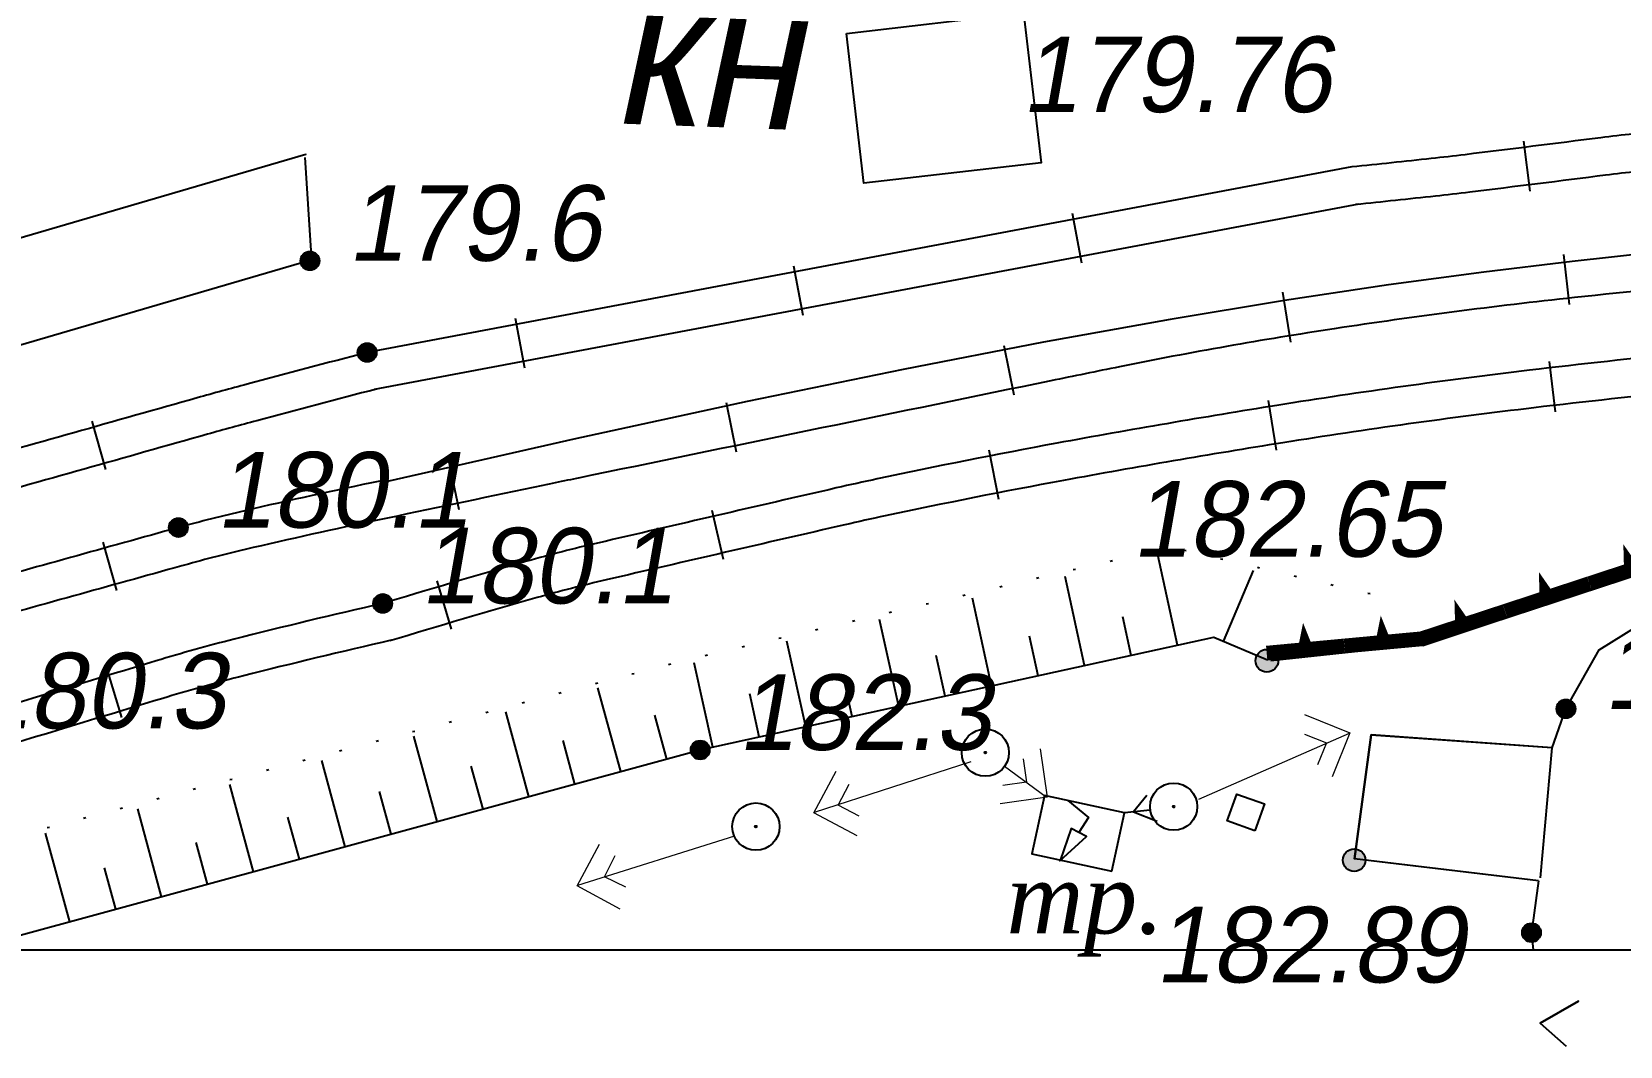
# Model space of a CAD drawing. Header units: millimetres. Extents: x 0 to 6474735, y 0 to 11273163.
# Drawn here: x 3233637.8 to 3233705.1, y 5634879.6 to 5634922.6 of the extents above; entities that cross this region are included whole.
import ezdxf
from ezdxf.enums import TextEntityAlignment as Align

# ---------------------------------------------------------------- set-up
doc = ezdxf.new("R2010")
doc.units = ezdxf.units.MM
doc.linetypes.add('ADOT1', pattern=[1.6, 0.1, -1.5])
for name, color, linetype in [('BL', 7, 'Continuous'), ('LINE_OBJ', 7, 'Continuous'), ('NB', 7, 'Continuous'), ('ВЫСОТЫ', 7, 'Continuous'), ('ГИДРОГРАФИЯ', 7, 'Continuous'), ('ЖЕЛЕЗНЫЕ_ДОРОГИ', 7, 'Continuous'), ('К_РЕЛЬЕФ', 7, 'Continuous'), ('КОНТУРА_УЧАСТКОВ', 7, 'Continuous'), ('НАДЗЕМКА', 7, 'Continuous'), ('ОГРАЖДЕНИЯ', 7, 'Continuous'), ('ПИКЕТЫ', 7, 'Continuous'), ('ПРОМЫШЛ', 7, 'Continuous'), ('РЕЛЬЕФ', 7, 'Continuous'), ('ТОКА_СТ', 1, 'Continuous')]:
    doc.layers.add(name, color=color, linetype=linetype)
doc.styles.add('universw', font='universw.shx', dxfattribs={"oblique": 10})

# ---------------------------------------------------------------- blocks, each defined once
blk = doc.blocks.new('piket')
at = {"layer": 'ПИКЕТЫ', "linetype": 'Continuous'}
h = blk.add_hatch(color=7, dxfattribs=at)
edge = h.paths.add_edge_path()
edge.add_arc((0, 0), 0.3, 0, 360)
at = {"layer": 'ПИКЕТЫ', "color": 7, "linetype": 'Continuous'}
blk.add_circle((0, 0), 0.3, dxfattribs=at)
at = {"layer": 'ВЫСОТЫ', "style": 'universw', "oblique": 6}
blk.add_attdef('H', (1.879, -0.227), '', height=2, dxfattribs=at)
at = {"layer": 'ТОКА_СТ', "style": 'universw', "oblique": 6, "flags": 1}
blk.add_attdef('POINT', text='', height=2, dxfattribs=at).set_placement((0, -2.787), align=Align.CENTER)
blk = doc.blocks.new('280_1')
at = {"color": 0, "linetype": 'Continuous', "const_width": 0.6}
blk.add_lwpolyline([(-1.994, -0.299), (2.002, -0.299)], dxfattribs=at)
at = {"color": 0, "linetype": 'Continuous'}
blk.add_lwpolyline([(0.004, -0.584, 0.5, 0, 0), (0.004, -1.423, 0, 0, 0)], format="xyseb", dxfattribs=at)
blk = doc.blocks.new('108_1')
at = {"linetype": 'Continuous'}
h = blk.add_hatch(color=7, dxfattribs=at)
edge = h.paths.add_edge_path()
edge.add_arc((0, 0), 0.0196, 0, 360)
at = {"color": 7, "linetype": 'Continuous'}
for radius in [0.5, 0.0196]:
    blk.add_circle((0, 0), radius, dxfattribs=at)

msp = doc.modelspace()

# ---------------------------------------------------------------- hatches: boundary and pattern name
at = {"layer": 'ПИКЕТЫ', "linetype": 'Continuous'}
h = msp.add_hatch(color=7, dxfattribs=at)
edge = h.paths.add_edge_path()
edge.add_arc((3233690.121, 5634895.947), 0.48, 0, 360)
h = msp.add_hatch(color=7, dxfattribs=at)
edge = h.paths.add_edge_path()
edge.add_arc((3233690.121, 5634895.947), 0.48, 0, 360)
h = msp.add_hatch(color=7, dxfattribs=at)
edge = h.paths.add_edge_path()
edge.add_arc((3233690.121, 5634895.947), 0.48, 0, 360)
h = msp.add_hatch(color=7, dxfattribs=at)
edge = h.paths.add_edge_path()
edge.add_arc((3233690.121, 5634895.947), 0.48, 0, 360)
h = msp.add_hatch(color=7, dxfattribs=at)
edge = h.paths.add_edge_path()
edge.add_arc((3233690.121, 5634895.947), 0.48, 0, 360)
h = msp.add_hatch(color=7, dxfattribs=at)
edge = h.paths.add_edge_path()
edge.add_arc((3233690.121, 5634895.947), 0.48, 0, 360)
h = msp.add_hatch(color=7, dxfattribs=at)
edge = h.paths.add_edge_path()
edge.add_arc((3233693.814, 5634887.506), 0.48, 0, 360)
h = msp.add_hatch(color=7, dxfattribs=at)
edge = h.paths.add_edge_path()
edge.add_arc((3233693.814, 5634887.506), 0.48, 0, 360)
h = msp.add_hatch(color=7, dxfattribs=at)
edge = h.paths.add_edge_path()
edge.add_arc((3233693.814, 5634887.506), 0.48, 0, 360)
h = msp.add_hatch(color=7, dxfattribs=at)
edge = h.paths.add_edge_path()
edge.add_arc((3233693.814, 5634887.506), 0.48, 0, 360)
h = msp.add_hatch(color=7, dxfattribs=at)
edge = h.paths.add_edge_path()
edge.add_arc((3233693.814, 5634887.506), 0.48, 0, 360)
h = msp.add_hatch(color=7, dxfattribs=at)
edge = h.paths.add_edge_path()
edge.add_arc((3233693.814, 5634887.506), 0.48, 0, 360)

# ---------------------------------------------------------------- linework, layer by layer
at = {"color": 7, "lineweight": 18}
msp.add_lwpolyline([(3233108.398, 5636373.935), (3234264.428, 5636373.965), (3234264.435, 5634883.717), (3233108.432, 5634883.638)], close=True, dxfattribs=at)
at = {"color": 7, "linetype": 'Continuous'}
msp.add_lwpolyline([(3233108.398, 5636373.935), (3234264.428, 5636373.965), (3234264.428, 5634993.959), (3233893.929, 5634993.934), (3233893.929, 5634883.692), (3233108.432, 5634883.692)], close=True, dxfattribs=at)
at = {"layer": 'BL', "color": 7}
for points in [[(3233649.396, 5634917.234), (3233649.66, 5634913.073)], [(3233681.699, 5634890.034), (3233682.565, 5634889.313), (3233682.158, 5634888.682)], [(3233681.363, 5634887.494), (3233681.357, 5634887.485), (3233682.485, 5634888.51), (3233681.835, 5634888.852), (3233681.363, 5634887.494)]]:
    msp.add_lwpolyline(points, dxfattribs=at)
at = {"layer": 'LINE_OBJ', "color": 7, "linetype": 'Continuous'}
for points in [[(3233757.167, 5634916.601, 0.002014), (3233749.89, 5634917.51, 0.00414), (3233742.917, 5634918.294, 0.00515), (3233737.3, 5634918.82, 0.006178), (3233734.19, 5634919.04, 0.004352), (3233729.77, 5634919.26, 0.008042), (3233724.128, 5634919.4, 0.013124), (3233720.67, 5634919.34, 0.00423), (3233717.854, 5634919.193, 0.003153), (3233714.08, 5634918.94, 0.002354), (3233707.894, 5634918.457, 0.006421), (3233705.63, 5634918.24, 0.004536), (3233704.253, 5634918.078, -0.001087), (3233698.51, 5634917.36, -0.003499), (3233697.08, 5634917.195, -0.00149), (3233693.72, 5634916.84)], [(3233757.167, 5634916.601, 0.002014), (3233749.89, 5634917.51, 0.00414), (3233742.917, 5634918.294, 0.00515), (3233737.3, 5634918.82, 0.006178), (3233734.19, 5634919.04, 0.004352), (3233729.77, 5634919.26, 0.008042), (3233724.128, 5634919.4, 0.013124), (3233720.67, 5634919.34, 0.00423), (3233717.854, 5634919.193, 0.003153), (3233714.08, 5634918.94, 0.002354), (3233707.894, 5634918.457, 0.006421), (3233705.63, 5634918.24, 0.004536), (3233704.253, 5634918.078, -0.001087), (3233698.51, 5634917.36, -0.003499), (3233697.08, 5634917.195, -0.00149), (3233693.72, 5634916.84)], [(3233652.03, 5634908.99, 0.00145), (3233646.947, 5634907.648, 0.003489), (3233644.84, 5634907.07, 0.000229), (3233634.397, 5634904.119, 0.003157), (3233633.64, 5634903.9, 0.007344), (3233629.394, 5634902.572, 0.006264), (3233624.46, 5634900.88, 0.004155), (3233619.221, 5634898.96, 0.004105), (3233613.95, 5634896.93, 0.00189), (3233610.707, 5634895.636, 0.001954), (3233607.58, 5634894.36, 0.005886), (3233602.332, 5634892.122, 0.008004), (3233598.52, 5634890.37, 0.004528), (3233595.685, 5634888.98, 0.002046), (3233589.45, 5634885.82, 0.002282), (3233588.27, 5634885.209, 0.000058), (3233585.372, 5634883.692, 0.009615)], [(3233652.03, 5634908.99, 0.00145), (3233646.947, 5634907.648, 0.003489), (3233644.84, 5634907.07, 0.000229), (3233634.397, 5634904.119, 0.003157), (3233633.64, 5634903.9, 0.007344), (3233629.394, 5634902.572, 0.006264), (3233624.46, 5634900.88, 0.004155), (3233619.221, 5634898.96, 0.004105), (3233613.95, 5634896.93, 0.00189), (3233610.707, 5634895.636, 0.001954), (3233607.58, 5634894.36, 0.005886), (3233602.332, 5634892.122, 0.008004), (3233598.52, 5634890.37, 0.004528), (3233595.685, 5634888.98, 0.002046), (3233589.45, 5634885.82, 0.002282), (3233588.27, 5634885.209, 0.000058), (3233585.372, 5634883.692, 0.009615)], [(3233652.57, 5634903.55, 0.005313), (3233646.847, 5634902.292, 0.010753), (3233644.04, 5634901.58, 0.000813), (3233634.896, 5634899.034, 0.009517), (3233634.12, 5634898.8, 0.006558), (3233629.464, 5634897.234, 0.005272), (3233623.72, 5634895.15, 0.002176), (3233617.519, 5634892.795, 0.005145), (3233614.91, 5634891.76, 0.002599), (3233612.346, 5634890.697, 0.001899), (3233608.85, 5634889.21, 0.003504), (3233604.734, 5634887.407, 0.003075), (3233600.07, 5634885.29, 0.006696), (3233597.521, 5634884.072, 0.000352), (3233596.752, 5634883.692, 0.008983)], [(3233652.57, 5634903.55, 0.005313), (3233646.847, 5634902.292, 0.010753), (3233644.04, 5634901.58, 0.000813), (3233634.896, 5634899.034, 0.009517), (3233634.12, 5634898.8, 0.006558), (3233629.464, 5634897.234, 0.005272), (3233623.72, 5634895.15, 0.002176), (3233617.519, 5634892.795, 0.005145), (3233614.91, 5634891.76, 0.002599), (3233612.346, 5634890.697, 0.001899), (3233608.85, 5634889.21, 0.003504), (3233604.734, 5634887.407, 0.003075), (3233600.07, 5634885.29, 0.006696), (3233597.521, 5634884.072, 0.000352), (3233596.752, 5634883.692, 0.008983)], [(3233652.69, 5634898.37, 0.00604), (3233646.399, 5634896.857, 0.011413), (3233643.1, 5634895.94, 0.000608), (3233634.336, 5634893.277, 0.008741), (3233633.73, 5634893.08, 0.004719), (3233629.044, 5634891.419, 0.004339), (3233623.98, 5634889.52, 0.001786), (3233620.196, 5634888.048, 0.00287), (3233617.85, 5634887.11, 0.005858), (3233613.164, 5634885.141, 0.007418), (3233609.956, 5634883.692, 0.001394)], [(3233652.69, 5634898.37, 0.00604), (3233646.399, 5634896.857, 0.011413), (3233643.1, 5634895.94, 0.000608), (3233634.336, 5634893.277, 0.008741), (3233633.73, 5634893.08, 0.004719), (3233629.044, 5634891.419, 0.004339), (3233623.98, 5634889.52, 0.001786), (3233620.196, 5634888.048, 0.00287), (3233617.85, 5634887.11, 0.005858), (3233613.164, 5634885.141, 0.007418), (3233609.956, 5634883.692, 0.001394)]]:
    msp.add_lwpolyline(points, format="xyb", dxfattribs=at)
at = {"layer": 'LINE_OBJ', "color": 7, "linetype": 'Continuous', "flags": 128}
for points in [[(3233693.72, 5634916.84), (3233652.03, 5634908.99)], [(3233693.72, 5634916.84), (3233652.03, 5634908.99)], [(3233785.21, 5634887.39), (3233779.179, 5634888.49), (3233776.27, 5634894.81), (3233776.39, 5634899.73), (3233750.758, 5634903.978), (3233729.093, 5634905.195), (3233714.595, 5634902.461), (3233696.72, 5634896.59), (3233690.14, 5634895.98)], [(3233701.62, 5634886.63), (3233693.83, 5634887.57), (3233694.54, 5634892.81), (3233702.189, 5634892.268)]]:
    msp.add_lwpolyline(points, dxfattribs=at)
msp.add_lwpolyline([(3233785.04, 5634900.3, 0.002786), (3233779.156, 5634901.489, 0.006051), (3233776.437, 5634901.988, 0.00003), (3233766.942, 5634903.613, 0.000397), (3233766.218, 5634903.736, 0.00066), (3233757.631, 5634905.179, 0.00108), (3233752.378, 5634906.043, 0.006396), (3233749.042, 5634906.541, 0.00313), (3233742.207, 5634907.427, 0.00543), (3233738.752, 5634907.816, 0.003814), (3233733.824, 5634908.277, 0.011996), (3233729.184, 5634908.564, 0.012619), (3233724.765, 5634908.62, 0.012432), (3233721.626, 5634908.502, 0.005528), (3233714.58, 5634907.984, 0.008305), (3233701.425, 5634906.649, 0.010237), (3233690.799, 5634905.171, 0.005782), (3233681.515, 5634903.575, 0.00707), (3233673.957, 5634902.075, 0.003857), (3233672.25, 5634901.697, 0.000651), (3233662.149, 5634899.366, 0.011699), (3233659.227, 5634898.615, 0.005432), (3233652.992, 5634896.783)], format="xyb", dxfattribs=at)
msp.add_lwpolyline([(3233785.04, 5634900.3, 0.002786), (3233779.156, 5634901.489, 0.006051), (3233776.437, 5634901.988, 0.00003), (3233766.942, 5634903.613, 0.000397), (3233766.218, 5634903.736, 0.00066), (3233757.631, 5634905.179, 0.00108), (3233752.378, 5634906.043, 0.006396), (3233749.042, 5634906.541, 0.00313), (3233742.207, 5634907.427, 0.00543), (3233738.752, 5634907.816, 0.003814), (3233733.824, 5634908.277, 0.011996), (3233729.184, 5634908.564, 0.012619), (3233724.765, 5634908.62, 0.012432), (3233721.626, 5634908.502, 0.005528), (3233714.58, 5634907.984, 0.008305), (3233701.425, 5634906.649, 0.010237), (3233690.799, 5634905.171, 0.005782), (3233681.515, 5634903.575, 0.00707), (3233673.957, 5634902.075, 0.003857), (3233672.25, 5634901.697, 0.000651), (3233662.149, 5634899.366, 0.011699), (3233659.227, 5634898.615, 0.005432), (3233652.992, 5634896.783)], format="xyb", dxfattribs=at)
at = {"layer": 'NB', "color": 7, "linetype": 'Continuous'}
for p, q in [((3233690.289, 5634895.962, 182.06), (3233696.575, 5634896.628, 182.06)), ((3233694.54, 5634892.81, 182.74), (3233693.83, 5634887.57, 182.74)), ((3233702.198, 5634892.261, 182.74), (3233694.54, 5634892.81, 182.74)), ((3233701.701, 5634886.756, 182.74), (3233702.198, 5634892.261, 182.74))]:
    msp.add_line(p, q, dxfattribs=at)
at = {"layer": 'NB', "color": 7, "linetype": 'Continuous', "lineweight": 20}
for p, q in [((3233693.608, 5634892.867), (3233687.22, 5634890.078)), ((3233670.971, 5634889.531), (3233677.604, 5634891.675)), ((3233678.232, 5634892.033), (3233678.168, 5634892.079)), ((3233680.774, 5634890.175), (3233679.007, 5634891.466)), ((3233660.945, 5634886.446), (3233667.597, 5634888.53))]:
    msp.add_line(p, q, dxfattribs=at)
at = {"layer": 'NB', "color": 7, "linetype": 'Continuous'}
for points, elevation in [([(3233696.72, 5634896.59), (3233709.409, 5634900.819), (3233714.673, 5634902.488)], 182.57), ([(3233702.198, 5634892.261), (3233702.78, 5634893.91), (3233704.19, 5634896.41), (3233707.73, 5634898.61), (3233714.675, 5634902.489)], 182.74), ([(3233680.71, 5634890.25), (3233680.17, 5634887.78), (3233683.56, 5634887.04)], 183.22), ([(3233683.56, 5634887.04), (3233684.099, 5634889.51), (3233680.71, 5634890.25)], 183.37), ([(3233689.61, 5634888.75), (3233688.445, 5634889.165), (3233688.85, 5634890.304), (3233690.016, 5634889.889), (3233689.61, 5634888.75)], 183.23), ([(3233685.184, 5634889.629), (3233684.099, 5634889.51)], 183.17), ([(3233686.19, 5634889.74), (3233686.157, 5634889.736)], 183.17), ([(3233701.62, 5634886.63), (3233701.32, 5634884.44)], 183.04), ([(3233701.32, 5634884.44), (3233701.399, 5634883.692)], 183.04), ([(3233701.692, 5634880.612), (3233703.309, 5634881.547), (3233701.692, 5634880.612), (3233702.794, 5634879.634)], 183.04)]:
    msp.add_lwpolyline(points, dxfattribs=dict(at, elevation=elevation))
at = {"layer": 'NB', "color": 7, "linetype": 'Continuous', "lineweight": 20}
for points in [[(3233691.719, 5634893.675), (3233693.632, 5634892.897), (3233692.877, 5634891.04)], [(3233691.712, 5634892.844), (3233692.643, 5634892.465), (3233692.264, 5634891.535)], [(3233680.52, 5634892.214), (3233680.812, 5634890.17), (3233678.827, 5634889.886)], [(3233679.798, 5634891.801), (3233679.941, 5634890.806), (3233678.946, 5634890.664)], [(3233672.771, 5634888.54), (3233670.945, 5634889.504), (3233671.88, 5634891.277)], [(3233672.861, 5634889.367), (3233671.972, 5634889.836), (3233672.44, 5634890.725)], [(3233662.736, 5634885.439), (3233660.918, 5634886.418), (3233661.87, 5634888.183)], [(3233662.981, 5634886.358), (3233662.08, 5634886.805), (3233662.526, 5634887.705)]]:
    msp.add_lwpolyline(points, dxfattribs=at)
at = {"layer": 'NB', "color": 7, "linetype": 'Continuous'}
msp.add_lwpolyline([(3233685.039, 5634890.244), (3233684.473, 5634889.551), (3233685.481, 5634889.16)], dxfattribs=at)
at = {"layer": 'NB', "color": 6, "linetype": 'Continuous', "elevation": 183.17}
msp.add_lwpolyline([(3233686.19, 5634889.74), (3233686.204, 5634889.746)], dxfattribs=at)
at = {"layer": 'ЖЕЛЕЗНЫЕ_ДОРОГИ', "color": 7, "linetype": 'Continuous'}
for p, q in [((3233700.986, 5634917.935), (3233701.25, 5634915.818)), ((3233700.986, 5634917.935), (3233701.25, 5634915.818)), ((3233681.878, 5634914.882), (3233682.273, 5634912.785)), ((3233681.878, 5634914.882), (3233682.273, 5634912.785)), ((3233702.682, 5634913.142), (3233702.912, 5634911.021)), ((3233702.682, 5634913.142), (3233702.912, 5634911.021)), ((3233670.085, 5634912.661), (3233670.48, 5634910.565)), ((3233670.085, 5634912.661), (3233670.48, 5634910.565)), ((3233690.776, 5634911.538), (3233691.119, 5634909.432)), ((3233690.776, 5634911.538), (3233691.119, 5634909.432)), ((3233658.292, 5634910.441), (3233658.687, 5634908.344)), ((3233658.292, 5634910.441), (3233658.687, 5634908.344)), ((3233678.979, 5634909.287), (3233679.409, 5634907.197)), ((3233678.979, 5634909.287), (3233679.409, 5634907.197)), ((3233702.073, 5634908.604), (3233702.319, 5634906.485)), ((3233702.073, 5634908.604), (3233702.319, 5634906.485)), ((3233690.175, 5634906.961), (3233690.514, 5634904.855)), ((3233690.175, 5634906.961), (3233690.514, 5634904.855)), ((3233667.225, 5634906.87), (3233667.655, 5634904.78)), ((3233667.225, 5634906.87), (3233667.655, 5634904.78)), ((3233640.381, 5634906.088), (3233640.961, 5634904.035)), ((3233640.381, 5634906.088), (3233640.961, 5634904.035)), ((3233655.474, 5634904.433), (3233655.913, 5634902.345)), ((3233655.474, 5634904.433), (3233655.913, 5634902.345)), ((3233678.35, 5634904.876), (3233678.757, 5634902.782)), ((3233678.35, 5634904.876), (3233678.757, 5634902.782)), ((3233666.617, 5634902.316), (3233667.097, 5634900.238)), ((3233666.617, 5634902.316), (3233667.097, 5634900.238)), ((3233640.842, 5634900.97), (3233641.414, 5634898.915)), ((3233640.842, 5634900.97), (3233641.414, 5634898.915)), ((3233654.981, 5634899.331), (3233655.587, 5634897.285)), ((3233654.981, 5634899.331), (3233655.587, 5634897.285)), ((3233641.008, 5634895.585), (3233641.627, 5634893.543)), ((3233641.008, 5634895.585), (3233641.627, 5634893.543))]:
    msp.add_line(p, q, dxfattribs=at)
for points in [[(3233757.167, 5634916.601, 0.002014), (3233749.89, 5634917.51, 0.00414), (3233742.917, 5634918.294, 0.00515), (3233737.3, 5634918.82, 0.006178), (3233734.19, 5634919.04, 0.004352), (3233729.77, 5634919.26, 0.008042), (3233724.128, 5634919.4, 0.013124), (3233720.67, 5634919.34, 0.00423), (3233717.854, 5634919.193, 0.003153), (3233714.08, 5634918.94, 0.002354), (3233707.894, 5634918.457, 0.006421), (3233705.63, 5634918.24, 0.004536), (3233704.253, 5634918.078, -0.001087), (3233698.51, 5634917.36, -0.003499), (3233697.08, 5634917.195, -0.00149), (3233693.72, 5634916.84)], [(3233757.167, 5634916.601, 0.002014), (3233749.89, 5634917.51, 0.00414), (3233742.917, 5634918.294, 0.00515), (3233737.3, 5634918.82, 0.006178), (3233734.19, 5634919.04, 0.004352), (3233729.77, 5634919.26, 0.008042), (3233724.128, 5634919.4, 0.013124), (3233720.67, 5634919.34, 0.00423), (3233717.854, 5634919.193, 0.003153), (3233714.08, 5634918.94, 0.002354), (3233707.894, 5634918.457, 0.006421), (3233705.63, 5634918.24, 0.004536), (3233704.253, 5634918.078, -0.001087), (3233698.51, 5634917.36, -0.003499), (3233697.08, 5634917.195, -0.00149), (3233693.72, 5634916.84)], [(3233756.962, 5634915.014, 0.002014), (3233749.698, 5634915.922, 0.00414), (3233742.751, 5634916.703, 0.00515), (3233737.167, 5634917.226, 0.006178), (3233734.097, 5634917.443, 0.004352), (3233729.704, 5634917.661, 0.008042), (3233724.114, 5634917.8, 0.013124), (3233720.74, 5634917.742, 0.00423), (3233717.951, 5634917.596, 0.003153), (3233714.197, 5634917.344, 0.002354), (3233708.026, 5634916.862, 0.006421), (3233705.803, 5634916.649, 0.004536), (3233704.455, 5634916.49, -0.001087), (3233698.705, 5634915.772, -0.003499), (3233697.253, 5634915.604, -0.00149), (3233693.883, 5634915.248, -0.00149)], [(3233756.962, 5634915.014, 0.002014), (3233749.698, 5634915.922, 0.00414), (3233742.751, 5634916.703, 0.00515), (3233737.167, 5634917.226, 0.006178), (3233734.097, 5634917.443, 0.004352), (3233729.704, 5634917.661, 0.008042), (3233724.114, 5634917.8, 0.013124), (3233720.74, 5634917.742, 0.00423), (3233717.951, 5634917.596, 0.003153), (3233714.197, 5634917.344, 0.002354), (3233708.026, 5634916.862, 0.006421), (3233705.803, 5634916.649, 0.004536), (3233704.455, 5634916.49, -0.001087), (3233698.705, 5634915.772, -0.003499), (3233697.253, 5634915.604, -0.00149), (3233693.883, 5634915.248, -0.00149)], [(3233652.03, 5634908.99, 0.00145), (3233646.947, 5634907.648, 0.003489), (3233644.84, 5634907.07, 0.000229), (3233634.397, 5634904.119, 0.003157), (3233633.64, 5634903.9, 0.007344), (3233629.394, 5634902.572, 0.006264), (3233624.46, 5634900.88, 0.004155), (3233619.221, 5634898.96, 0.004105), (3233613.95, 5634896.93, 0.00189), (3233610.707, 5634895.636, 0.001954), (3233607.58, 5634894.36, 0.005886), (3233602.332, 5634892.122, 0.008004), (3233598.52, 5634890.37, 0.004528), (3233595.685, 5634888.98, 0.002046), (3233589.45, 5634885.82, 0.002282), (3233588.27, 5634885.209, 0.000058), (3233585.372, 5634883.692, 0.009615)], [(3233652.03, 5634908.99, 0.00145), (3233646.947, 5634907.648, 0.003489), (3233644.84, 5634907.07, 0.000229), (3233634.397, 5634904.119, 0.003157), (3233633.64, 5634903.9, 0.007344), (3233629.394, 5634902.572, 0.006264), (3233624.46, 5634900.88, 0.004155), (3233619.221, 5634898.96, 0.004105), (3233613.95, 5634896.93, 0.00189), (3233610.707, 5634895.636, 0.001954), (3233607.58, 5634894.36, 0.005886), (3233602.332, 5634892.122, 0.008004), (3233598.52, 5634890.37, 0.004528), (3233595.685, 5634888.98, 0.002046), (3233589.45, 5634885.82, 0.002282), (3233588.27, 5634885.209, 0.000058), (3233585.372, 5634883.692, 0.009615)], [(3233652.434, 5634907.442, 0.00145), (3233647.36, 5634906.103, 0.003489), (3233645.274, 5634905.53, 0.000229), (3233634.832, 5634902.58, 0.003157), (3233634.095, 5634902.366, 0.007344), (3233629.894, 5634901.052, 0.006264), (3233624.998, 5634899.373, 0.004155), (3233619.784, 5634897.463, 0.004105), (3233614.537, 5634895.442, 0.00189), (3233611.306, 5634894.152, 0.001954), (3233608.19, 5634892.881, 0.005886), (3233602.977, 5634890.658, 0.008004), (3233599.211, 5634888.927, 0.004528), (3233596.402, 5634887.55, 0.002046), (3233590.179, 5634884.396, 0.002282), (3233589.012, 5634883.792, 0.000004), (3233588.821, 5634883.692, 0.009615)], [(3233652.434, 5634907.442, 0.00145), (3233647.36, 5634906.103, 0.003489), (3233645.274, 5634905.53, 0.000229), (3233634.832, 5634902.58, 0.003157), (3233634.095, 5634902.366, 0.007344), (3233629.894, 5634901.052, 0.006264), (3233624.998, 5634899.373, 0.004155), (3233619.784, 5634897.463, 0.004105), (3233614.537, 5634895.442, 0.00189), (3233611.306, 5634894.152, 0.001954), (3233608.19, 5634892.881, 0.005886), (3233602.977, 5634890.658, 0.008004), (3233599.211, 5634888.927, 0.004528), (3233596.402, 5634887.55, 0.002046), (3233590.179, 5634884.396, 0.002282), (3233589.012, 5634883.792, 0.000004), (3233588.821, 5634883.692, 0.009615)], [(3233652.57, 5634903.55, 0.005313), (3233646.847, 5634902.292, 0.010753), (3233644.04, 5634901.58, 0.000813), (3233634.896, 5634899.034, 0.009517), (3233634.12, 5634898.8, 0.006558), (3233629.464, 5634897.234, 0.005272), (3233623.72, 5634895.15, 0.002176), (3233617.519, 5634892.795, 0.005145), (3233614.91, 5634891.76, 0.002599), (3233612.346, 5634890.697, 0.001899), (3233608.85, 5634889.21, 0.003504), (3233604.734, 5634887.407, 0.003075), (3233600.07, 5634885.29, 0.006696), (3233597.521, 5634884.072, 0.000352), (3233596.752, 5634883.692, 0.008983)], [(3233652.57, 5634903.55, 0.005313), (3233646.847, 5634902.292, 0.010753), (3233644.04, 5634901.58, 0.000813), (3233634.896, 5634899.034, 0.009517), (3233634.12, 5634898.8, 0.006558), (3233629.464, 5634897.234, 0.005272), (3233623.72, 5634895.15, 0.002176), (3233617.519, 5634892.795, 0.005145), (3233614.91, 5634891.76, 0.002599), (3233612.346, 5634890.697, 0.001899), (3233608.85, 5634889.21, 0.003504), (3233604.734, 5634887.407, 0.003075), (3233600.07, 5634885.29, 0.006696), (3233597.521, 5634884.072, 0.000352), (3233596.752, 5634883.692, 0.008983)], [(3233652.897, 5634901.984, 0.005313), (3233647.207, 5634900.733, 0.010753), (3233644.467, 5634900.038, 0.000813), (3233635.328, 5634897.493, 0.009517), (3233634.61, 5634897.277, 0.006558), (3233629.994, 5634895.724, 0.005272), (3233624.282, 5634893.652, 0.002176), (3233618.093, 5634891.301, 0.005145), (3233615.515, 5634890.279, 0.002599), (3233612.967, 5634889.222, 0.001899), (3233609.482, 5634887.74, 0.003504), (3233605.386, 5634885.946, 0.003075), (3233600.74, 5634883.837, 0.000833), (3233600.426, 5634883.692, 0.002786)], [(3233652.897, 5634901.984, 0.005313), (3233647.207, 5634900.733, 0.010753), (3233644.467, 5634900.038, 0.000813), (3233635.328, 5634897.493, 0.009517), (3233634.61, 5634897.277, 0.006558), (3233629.994, 5634895.724, 0.005272), (3233624.282, 5634893.652, 0.002176), (3233618.093, 5634891.301, 0.005145), (3233615.515, 5634890.279, 0.002599), (3233612.967, 5634889.222, 0.001899), (3233609.482, 5634887.74, 0.003504), (3233605.386, 5634885.946, 0.003075), (3233600.74, 5634883.837, 0.000833), (3233600.426, 5634883.692, 0.002786)], [(3233652.69, 5634898.37, 0.00604), (3233646.399, 5634896.857, 0.011413), (3233643.1, 5634895.94, 0.000608), (3233634.336, 5634893.277, 0.008741), (3233633.73, 5634893.08, 0.004719), (3233629.044, 5634891.419, 0.004339), (3233623.98, 5634889.52, 0.001786), (3233620.196, 5634888.048, 0.00287), (3233617.85, 5634887.11, 0.005858), (3233613.164, 5634885.141, 0.007418), (3233609.956, 5634883.692, 0.001394)], [(3233652.69, 5634898.37, 0.00604), (3233646.399, 5634896.857, 0.011413), (3233643.1, 5634895.94, 0.000608), (3233634.336, 5634893.277, 0.008741), (3233633.73, 5634893.08, 0.004719), (3233629.044, 5634891.419, 0.004339), (3233623.98, 5634889.52, 0.001786), (3233620.196, 5634888.048, 0.00287), (3233617.85, 5634887.11, 0.005858), (3233613.164, 5634885.141, 0.007418), (3233609.956, 5634883.692, 0.001394)], [(3233653.045, 5634896.81, 0.00604), (3233646.792, 5634895.306, 0.011413), (3233643.563, 5634894.409, 0.000608), (3233634.803, 5634891.746, 0.008741), (3233634.25, 5634891.567, 0.004719), (3233629.592, 5634889.916, 0.004339), (3233624.555, 5634888.027, 0.001786), (3233620.781, 5634886.559, 0.00287), (3233618.452, 5634885.628, 0.005805), (3233613.843, 5634883.692, 0.00792)], [(3233653.045, 5634896.81, 0.00604), (3233646.792, 5634895.306, 0.011413), (3233643.563, 5634894.409, 0.000608), (3233634.803, 5634891.746, 0.008741), (3233634.25, 5634891.567, 0.004719), (3233629.592, 5634889.916, 0.004339), (3233624.555, 5634888.027, 0.001786), (3233620.781, 5634886.559, 0.00287), (3233618.452, 5634885.628, 0.005805), (3233613.843, 5634883.692, 0.00792)]]:
    msp.add_lwpolyline(points, format="xyb", dxfattribs=at)
at = {"layer": 'ЖЕЛЕЗНЫЕ_ДОРОГИ', "color": 7, "linetype": 'Continuous', "flags": 128}
for points in [[(3233693.72, 5634916.84), (3233652.03, 5634908.99)], [(3233693.72, 5634916.84), (3233652.03, 5634908.99)], [(3233694.016, 5634915.268), (3233652.326, 5634907.418)], [(3233694.016, 5634915.268), (3233652.326, 5634907.418)]]:
    msp.add_lwpolyline(points, dxfattribs=at)
at = {"layer": 'ЖЕЛЕЗНЫЕ_ДОРОГИ', "color": 7, "linetype": 'Continuous'}
msp.add_lwpolyline([(3233706.498, 5634913.216), (3233703.042, 5634912.847), (3233699.307, 5634912.395), (3233695.27, 5634911.849), (3233690.866, 5634911.188), (3233686.022, 5634910.387), (3233680.666, 5634909.423), (3233674.723, 5634908.274), (3233668.121, 5634906.915), (3233660.786, 5634905.323), (3233652.644, 5634903.475)], dxfattribs=at)
msp.add_lwpolyline([(3233706.498, 5634913.216), (3233703.042, 5634912.847), (3233699.307, 5634912.395), (3233695.27, 5634911.849), (3233690.866, 5634911.188), (3233686.022, 5634910.387), (3233680.666, 5634909.423), (3233674.723, 5634908.274), (3233668.121, 5634906.915), (3233660.786, 5634905.323), (3233652.644, 5634903.475)], dxfattribs=at)
at = {"layer": 'ЖЕЛЕЗНЫЕ_ДОРОГИ', "color": 7, "linetype": 'Continuous', "flags": 128}
for points in [[(3233785.71, 5634904.728, -0.001415), (3233781.186, 5634905.605, -0.00312), (3233779.122, 5634906.024, -0.000733), (3233772.529, 5634907.416, 0.002285), (3233770.427, 5634907.853, 0.009007), (3233764.649, 5634908.919, 0.007113), (3233757.265, 5634910.037, 0.00425), (3233750.856, 5634910.858, 0.003195), (3233742.3, 5634911.825, 0.002508), (3233737.353, 5634912.328, 0.004862), (3233734.82, 5634912.547, 0.012982), (3233731.872, 5634912.697, 0.007943), (3233726.965, 5634912.74, 0.006469), (3233723.042, 5634912.662, 0.004221), (3233716.997, 5634912.412, 0.007339), (3233710.221, 5634911.975, 0.007009), (3233703.138, 5634911.314, 0.010971), (3233692.975, 5634909.994, 0.012149), (3233683.876, 5634908.383, 0.00075), (3233680.977, 5634907.791, 0.000112), (3233661.55, 5634903.796, 0.000844), (3233659.472, 5634903.364, 0.000267), (3233652.9, 5634901.984, 0.000267)], [(3233785.71, 5634904.728, -0.001415), (3233781.186, 5634905.605, -0.00312), (3233779.122, 5634906.024, -0.000733), (3233772.529, 5634907.416, 0.002285), (3233770.427, 5634907.853, 0.009007), (3233764.649, 5634908.919, 0.007113), (3233757.265, 5634910.037, 0.00425), (3233750.856, 5634910.858, 0.003195), (3233742.3, 5634911.825, 0.002508), (3233737.353, 5634912.328, 0.004862), (3233734.82, 5634912.547, 0.012982), (3233731.872, 5634912.697, 0.007943), (3233726.965, 5634912.74, 0.006469), (3233723.042, 5634912.662, 0.004221), (3233716.997, 5634912.412, 0.007339), (3233710.221, 5634911.975, 0.007009), (3233703.138, 5634911.314, 0.010971), (3233692.975, 5634909.994, 0.012149), (3233683.876, 5634908.383, 0.00075), (3233680.977, 5634907.791, 0.000112), (3233661.55, 5634903.796, 0.000844), (3233659.472, 5634903.364, 0.000267), (3233652.9, 5634901.984, 0.000267)], [(3233785.366, 5634901.867, 0.002786), (3233779.464, 5634903.059, 0.006051), (3233776.707, 5634903.565, 0.00003), (3233767.211, 5634905.19, 0.000397), (3233766.485, 5634905.313, 0.00066), (3233757.894, 5634906.757, 0.00108), (3233752.634, 5634907.622, 0.006396), (3233749.258, 5634908.126, 0.00313), (3233742.403, 5634909.015, 0.00543), (3233738.914, 5634909.407, 0.003814), (3233733.961, 5634909.871, 0.011996), (3233729.245, 5634910.163, 0.012619), (3233724.745, 5634910.22, 0.012432), (3233721.526, 5634910.099, 0.005528), (3233714.445, 5634909.578, 0.008305), (3233701.237, 5634908.238, 0.010237), (3233690.546, 5634906.751, 0.005782), (3233681.225, 5634905.149, 0.00707), (3233673.624, 5634903.64, 0.003857), (3233671.892, 5634903.256, 0.000651), (3233661.787, 5634900.924, 0.011699), (3233658.792, 5634900.155, 0.005432), (3233652.525, 5634898.314, 0.005432)], [(3233785.366, 5634901.867, 0.002786), (3233779.464, 5634903.059, 0.006051), (3233776.707, 5634903.565, 0.00003), (3233767.211, 5634905.19, 0.000397), (3233766.485, 5634905.313, 0.00066), (3233757.894, 5634906.757, 0.00108), (3233752.634, 5634907.622, 0.006396), (3233749.258, 5634908.126, 0.00313), (3233742.403, 5634909.015, 0.00543), (3233738.914, 5634909.407, 0.003814), (3233733.961, 5634909.871, 0.011996), (3233729.245, 5634910.163, 0.012619), (3233724.745, 5634910.22, 0.012432), (3233721.526, 5634910.099, 0.005528), (3233714.445, 5634909.578, 0.008305), (3233701.237, 5634908.238, 0.010237), (3233690.546, 5634906.751, 0.005782), (3233681.225, 5634905.149, 0.00707), (3233673.624, 5634903.64, 0.003857), (3233671.892, 5634903.256, 0.000651), (3233661.787, 5634900.924, 0.011699), (3233658.792, 5634900.155, 0.005432), (3233652.525, 5634898.314, 0.005432)], [(3233785.04, 5634900.3, 0.002786), (3233779.156, 5634901.489, 0.006051), (3233776.437, 5634901.988, 0.00003), (3233766.942, 5634903.613, 0.000397), (3233766.218, 5634903.736, 0.00066), (3233757.631, 5634905.179, 0.00108), (3233752.378, 5634906.043, 0.006396), (3233749.042, 5634906.541, 0.00313), (3233742.207, 5634907.427, 0.00543), (3233738.752, 5634907.816, 0.003814), (3233733.824, 5634908.277, 0.011996), (3233729.184, 5634908.564, 0.012619), (3233724.765, 5634908.62, 0.012432), (3233721.626, 5634908.502, 0.005528), (3233714.58, 5634907.984, 0.008305), (3233701.425, 5634906.649, 0.010237), (3233690.799, 5634905.171, 0.005782), (3233681.515, 5634903.575, 0.00707), (3233673.957, 5634902.075, 0.003857), (3233672.25, 5634901.697, 0.000651), (3233662.149, 5634899.366, 0.011699), (3233659.227, 5634898.615, 0.005432), (3233652.992, 5634896.783)], [(3233785.04, 5634900.3, 0.002786), (3233779.156, 5634901.489, 0.006051), (3233776.437, 5634901.988, 0.00003), (3233766.942, 5634903.613, 0.000397), (3233766.218, 5634903.736, 0.00066), (3233757.631, 5634905.179, 0.00108), (3233752.378, 5634906.043, 0.006396), (3233749.042, 5634906.541, 0.00313), (3233742.207, 5634907.427, 0.00543), (3233738.752, 5634907.816, 0.003814), (3233733.824, 5634908.277, 0.011996), (3233729.184, 5634908.564, 0.012619), (3233724.765, 5634908.62, 0.012432), (3233721.626, 5634908.502, 0.005528), (3233714.58, 5634907.984, 0.008305), (3233701.425, 5634906.649, 0.010237), (3233690.799, 5634905.171, 0.005782), (3233681.515, 5634903.575, 0.00707), (3233673.957, 5634902.075, 0.003857), (3233672.25, 5634901.697, 0.000651), (3233662.149, 5634899.366, 0.011699), (3233659.227, 5634898.615, 0.005432), (3233652.992, 5634896.783)]]:
    msp.add_lwpolyline(points, format="xyb", dxfattribs=at)
at = {"layer": 'К_РЕЛЬЕФ', "color": 7, "linetype": 'ADOT1', "flags": 128}
msp.add_lwpolyline([(3233620.032, 5634883.692), (3233621.398, 5634884.399), (3233665.353, 5634895.939), (3233686.034, 5634900.759), (3233695.562, 5634898.535)], dxfattribs=at)
at = {"layer": 'К_РЕЛЬЕФ', "color": 7, "linetype": 'Continuous', "flags": 128}
msp.add_lwpolyline([(3233635.007, 5634883.692), (3233666.13, 5634892.17), (3233675.83, 5634894.3), (3233687.874, 5634896.937), (3233690.14, 5634895.98)], dxfattribs=at)
at = {"layer": 'КОНТУРА_УЧАСТКОВ', "color": 7, "linetype": 'Continuous'}
msp.add_lwpolyline([(3233672.32, 5634922.49), (3233679.82, 5634923.36), (3233680.56, 5634917.02), (3233673.06, 5634916.16), (3233672.32, 5634922.49)], dxfattribs=at)
at = {"layer": 'ОГРАЖДЕНИЯ', "color": 7, "linetype": 'Continuous'}
for points in [[(3233694.119, 5634889.704), (3233694.54, 5634892.81)], [(3233694.54, 5634892.81), (3233696.401, 5634892.678)], [(3233696.401, 5634892.678), (3233701.388, 5634892.324)], [(3233701.388, 5634892.324), (3233702.189, 5634892.268)], [(3233693.83, 5634887.57), (3233694.119, 5634889.704)], [(3233696.656, 5634887.229), (3233693.83, 5634887.57)], [(3233701.62, 5634886.63), (3233696.656, 5634887.229)]]:
    msp.add_lwpolyline(points, dxfattribs=at)
at = {"layer": 'ПИКЕТЫ', "color": 7, "linetype": 'Continuous'}
for centre in [(3233690.121, 5634895.947, 179.04), (3233690.121, 5634895.947, 179.04), (3233690.121, 5634895.947, 179.04), (3233690.121, 5634895.947, 179.04), (3233690.121, 5634895.947, 179.04), (3233690.121, 5634895.947, 179.04), (3233693.814, 5634887.506, 179.04), (3233693.814, 5634887.506, 179.04), (3233693.814, 5634887.506, 179.04), (3233693.814, 5634887.506, 179.04), (3233693.814, 5634887.506, 179.04), (3233693.814, 5634887.506, 179.04)]:
    msp.add_circle(centre, 0.48, dxfattribs=at)
at = {"layer": 'РЕЛЬЕФ', "color": 7, "linetype": 'Continuous'}
for p, q in [((3233686.341, 5634896.601), (3233685.504, 5634900.424)), ((3233688.284, 5634896.764), (3233689.551, 5634899.764)), ((3233682.405, 5634895.74), (3233681.579, 5634899.512)), ((3233678.469, 5634894.878), (3233677.654, 5634898.6)), ((3233674.533, 5634894.015), (3233673.727, 5634897.688)), ((3233684.373, 5634896.171), (3233684.017, 5634897.797)), ((3233680.437, 5634895.309), (3233680.07, 5634896.986)), ((3233670.598, 5634893.151), (3233669.802, 5634896.776)), ((3233666.662, 5634892.287), (3233665.877, 5634895.864)), ((3233676.501, 5634894.447), (3233676.123, 5634896.174)), ((3233672.565, 5634893.583), (3233672.175, 5634895.362)), ((3233662.768, 5634891.254), (3233661.801, 5634894.806)), ((3233668.63, 5634892.719), (3233668.228, 5634894.55)), ((3233658.881, 5634890.195), (3233657.904, 5634893.781)), ((3233664.712, 5634891.784), (3233664.206, 5634893.642)), ((3233654.993, 5634889.136), (3233654.007, 5634892.756)), ((3233660.824, 5634890.725), (3233660.323, 5634892.564)), ((3233651.106, 5634888.077), (3233650.11, 5634891.731)), ((3233656.937, 5634889.666), (3233656.441, 5634891.487)), ((3233647.218, 5634887.018), (3233646.213, 5634890.706)), ((3233653.049, 5634888.607), (3233652.558, 5634890.409)), ((3233643.331, 5634885.959), (3233642.317, 5634889.681)), ((3233649.162, 5634887.548), (3233648.676, 5634889.332)), ((3233639.443, 5634884.9), (3233638.42, 5634888.656)), ((3233645.274, 5634886.489), (3233644.793, 5634888.254)), ((3233641.387, 5634885.43), (3233640.911, 5634887.177))]:
    msp.add_line(p, q, dxfattribs=at)
for points in [[(3233595.153, 5634900.61), (3233630.567, 5634911.872), (3233649.434, 5634917.384), (3233649.436, 5634917.391)], [(3233595.222, 5634896.092), (3233630.636, 5634907.354), (3233649.503, 5634912.866)]]:
    msp.add_lwpolyline(points, dxfattribs=at)

# ---------------------------------------------------------------- block references
at = {"layer": 'ГИДРОГРАФИЯ', "color": 7, "linetype": 'Continuous'}
for p, xscale, zscale, rotation in [((3233705.657, 5634899.525), 0.9407082136536259, 0.9407082136536259, 198.182799990913), ((3233702.082, 5634898.351), 0.9407082136536259, 0.9407082136536259, 198.182799990913), ((3233698.507, 5634897.177), 0.9407082136536259, 0.9407082136536259, 198.182799990913), ((3233695.075, 5634896.438), 0.8260268231092286, 0.8260268231092286, 185.2964999687445), ((3233691.785, 5634896.133), 0.8260268231092286, 0.8260268231092286, 185.2964999687445)]:
    msp.add_blockref('280_1', p, dxfattribs=dict(at, xscale=xscale, zscale=zscale, rotation=rotation))
at = {"layer": 'НАДЗЕМКА', "color": 7, "xscale": 2, "yscale": 2, "zscale": 2}
for p in [(3233678.201, 5634892.057, 186.42), (3233686.174, 5634889.772, 186.42), (3233668.489, 5634888.926, 186.42)]:
    msp.add_blockref('108_1', p, dxfattribs=at)
at = {"layer": 'ПИКЕТЫ', "color": 4}
ref = msp.add_blockref('piket', (3233649.61, 5634912.87, 179.62), dxfattribs=dict(at, xscale=1.333333333333333, yscale=1.333333333333333, zscale=1.333333333333333))
ref.add_attrib('H', '179.6', (3233651.21, 5634912.87, 179.62), dxfattribs={"layer": 'ВЫСОТЫ', "height": 3.2, "style": 'universw', "oblique": 10})
ref = msp.add_blockref('piket', (3233649.61, 5634912.87, 179.62), dxfattribs=dict(at, xscale=1.333333333333333, yscale=1.333333333333333, zscale=1.333333333333333))
ref.add_attrib('H', '179.6', (3233651.21, 5634912.87, 179.62), dxfattribs={"layer": 'ВЫСОТЫ', "height": 3.2, "style": 'universw', "oblique": 10})
ref = msp.add_blockref('piket', (3233649.61, 5634912.87, 179.62), dxfattribs=dict(at, xscale=1.333333333333333, yscale=1.333333333333333, zscale=1.333333333333333))
ref.add_attrib('H', '179.6', (3233651.21, 5634912.87, 179.62), dxfattribs={"layer": 'ВЫСОТЫ', "height": 3.2, "style": 'universw', "oblique": 10})
ref = msp.add_blockref('piket', (3233649.61, 5634912.87, 179.62), dxfattribs=dict(at, xscale=1.333333333333333, yscale=1.333333333333333, zscale=1.333333333333333))
ref.add_attrib('H', '179.6', (3233651.21, 5634912.87, 179.62), dxfattribs={"layer": 'ВЫСОТЫ', "height": 3.2, "style": 'universw', "oblique": 10})
ref = msp.add_blockref('piket', (3233649.61, 5634912.87, 179.62), dxfattribs=dict(at, xscale=1.333333333333333, yscale=1.333333333333333, zscale=1.333333333333333))
ref.add_attrib('H', '179.6', (3233651.21, 5634912.87, 179.62), dxfattribs={"layer": 'ВЫСОТЫ', "height": 3.2, "style": 'universw', "oblique": 10})
ref = msp.add_blockref('piket', (3233649.61, 5634912.87, 179.62), dxfattribs=dict(at, xscale=1.333333333333333, yscale=1.333333333333333, zscale=1.333333333333333))
ref.add_attrib('H', '179.6', (3233651.21, 5634912.87, 179.62), dxfattribs={"layer": 'ВЫСОТЫ', "height": 3.2, "style": 'universw', "oblique": 10})
at = {"layer": 'ПИКЕТЫ', "color": 4, "xscale": 1.333333333333333, "yscale": 1.333333333333333, "zscale": 1.333333333333333}
for p in [(3233652.03, 5634908.99, 180.36), (3233652.69, 5634898.37, 180.05), (3233701.32, 5634884.44, 183.07)]:
    msp.add_blockref('piket', p, dxfattribs=at)
at = {"layer": 'ПИКЕТЫ', "color": 4}
ref = msp.add_blockref('piket', (3233644.04, 5634901.58, 180.11), dxfattribs=dict(at, xscale=1.333333333333333, yscale=1.333333333333333, zscale=1.333333333333333))
ref.add_attrib('H', '180.1', (3233645.64, 5634901.58, 180.11), dxfattribs={"layer": 'ВЫСОТЫ', "height": 3.2, "style": 'universw', "oblique": 10})
ref = msp.add_blockref('piket', (3233644.04, 5634901.58, 180.11), dxfattribs=dict(at, xscale=1.333333333333333, yscale=1.333333333333333, zscale=1.333333333333333))
ref.add_attrib('H', '180.1', (3233645.64, 5634901.58, 180.11), dxfattribs={"layer": 'ВЫСОТЫ', "height": 3.2, "style": 'universw', "oblique": 10})
ref = msp.add_blockref('piket', (3233644.04, 5634901.58, 180.11), dxfattribs=dict(at, xscale=1.333333333333333, yscale=1.333333333333333, zscale=1.333333333333333))
ref.add_attrib('H', '180.1', (3233645.64, 5634901.58, 180.11), dxfattribs={"layer": 'ВЫСОТЫ', "height": 3.2, "style": 'universw', "oblique": 10})
ref = msp.add_blockref('piket', (3233644.04, 5634901.58, 180.11), dxfattribs=dict(at, xscale=1.333333333333333, yscale=1.333333333333333, zscale=1.333333333333333))
ref.add_attrib('H', '180.1', (3233645.64, 5634901.58, 180.11), dxfattribs={"layer": 'ВЫСОТЫ', "height": 3.2, "style": 'universw', "oblique": 10})
ref = msp.add_blockref('piket', (3233644.04, 5634901.58, 180.11), dxfattribs=dict(at, xscale=1.333333333333333, yscale=1.333333333333333, zscale=1.333333333333333))
ref.add_attrib('H', '180.1', (3233645.64, 5634901.58, 180.11), dxfattribs={"layer": 'ВЫСОТЫ', "height": 3.2, "style": 'universw', "oblique": 10})
ref = msp.add_blockref('piket', (3233644.04, 5634901.58, 180.11), dxfattribs=dict(at, xscale=1.333333333333333, yscale=1.333333333333333, zscale=1.333333333333333))
ref.add_attrib('H', '180.1', (3233645.64, 5634901.58, 180.11), dxfattribs={"layer": 'ВЫСОТЫ', "height": 3.2, "style": 'universw', "oblique": 10})
ref = msp.add_blockref('piket', (3233652.69, 5634898.37, 180.05), dxfattribs=dict(at, xscale=1.333333333333333, yscale=1.333333333333333, zscale=1.333333333333333))
ref.add_attrib('H', '180.1', (3233654.29, 5634898.37, 180.05), dxfattribs={"layer": 'ВЫСОТЫ', "height": 3.2, "style": 'universw', "oblique": 10})
ref = msp.add_blockref('piket', (3233652.69, 5634898.37, 180.05), dxfattribs=dict(at, xscale=1.333333333333333, yscale=1.333333333333333, zscale=1.333333333333333))
ref.add_attrib('H', '180.1', (3233654.29, 5634898.37, 180.05), dxfattribs={"layer": 'ВЫСОТЫ', "height": 3.2, "style": 'universw', "oblique": 10})
ref = msp.add_blockref('piket', (3233652.69, 5634898.37, 180.05), dxfattribs=dict(at, xscale=1.333333333333333, yscale=1.333333333333333, zscale=1.333333333333333))
ref.add_attrib('H', '180.1', (3233654.29, 5634898.37, 180.05), dxfattribs={"layer": 'ВЫСОТЫ', "height": 3.2, "style": 'universw', "oblique": 10})
ref = msp.add_blockref('piket', (3233652.69, 5634898.37, 180.05), dxfattribs=dict(at, xscale=1.333333333333333, yscale=1.333333333333333, zscale=1.333333333333333))
ref.add_attrib('H', '180.1', (3233654.29, 5634898.37, 180.05), dxfattribs={"layer": 'ВЫСОТЫ', "height": 3.2, "style": 'universw', "oblique": 10})
ref = msp.add_blockref('piket', (3233652.69, 5634898.37, 180.05), dxfattribs=dict(at, xscale=1.333333333333333, yscale=1.333333333333333, zscale=1.333333333333333))
ref.add_attrib('H', '180.1', (3233654.29, 5634898.37, 180.05), dxfattribs={"layer": 'ВЫСОТЫ', "height": 3.2, "style": 'universw', "oblique": 10})
ref = msp.add_blockref('piket', (3233702.78, 5634893.91, 183.54), dxfattribs=dict(at, xscale=1.333333333333333, yscale=1.333333333333333, zscale=1.333333333333333))
ref.add_attrib('H', '183.5', (3233704.38, 5634893.91, 183.54), dxfattribs={"layer": 'ВЫСОТЫ', "height": 3.2, "style": 'universw', "oblique": 10})
ref = msp.add_blockref('piket', (3233702.78, 5634893.91, 183.54), dxfattribs=dict(at, xscale=1.333333333333333, yscale=1.333333333333333, zscale=1.333333333333333))
ref.add_attrib('H', '183.5', (3233704.38, 5634893.91, 183.54), dxfattribs={"layer": 'ВЫСОТЫ', "height": 3.2, "style": 'universw', "oblique": 10})
ref = msp.add_blockref('piket', (3233633.73, 5634893.08, 180.26), dxfattribs=dict(at, xscale=1.333333333333333, yscale=1.333333333333333, zscale=1.333333333333333))
ref.add_attrib('H', '180.3', (3233635.33, 5634893.08, 180.26), dxfattribs={"layer": 'ВЫСОТЫ', "height": 3.2, "style": 'universw', "oblique": 10})
ref = msp.add_blockref('piket', (3233633.73, 5634893.08, 180.26), dxfattribs=dict(at, xscale=1.333333333333333, yscale=1.333333333333333, zscale=1.333333333333333))
ref.add_attrib('H', '180.3', (3233635.33, 5634893.08, 180.26), dxfattribs={"layer": 'ВЫСОТЫ', "height": 3.2, "style": 'universw', "oblique": 10})
ref = msp.add_blockref('piket', (3233633.73, 5634893.08, 180.26), dxfattribs=dict(at, xscale=1.333333333333333, yscale=1.333333333333333, zscale=1.333333333333333))
ref.add_attrib('H', '180.3', (3233635.33, 5634893.08, 180.26), dxfattribs={"layer": 'ВЫСОТЫ', "height": 3.2, "style": 'universw', "oblique": 10})
ref = msp.add_blockref('piket', (3233633.73, 5634893.08, 180.26), dxfattribs=dict(at, xscale=1.333333333333333, yscale=1.333333333333333, zscale=1.333333333333333))
ref.add_attrib('H', '180.3', (3233635.33, 5634893.08, 180.26), dxfattribs={"layer": 'ВЫСОТЫ', "height": 3.2, "style": 'universw', "oblique": 10})
ref = msp.add_blockref('piket', (3233633.73, 5634893.08, 180.26), dxfattribs=dict(at, xscale=1.333333333333333, yscale=1.333333333333333, zscale=1.333333333333333))
ref.add_attrib('H', '180.3', (3233635.33, 5634893.08, 180.26), dxfattribs={"layer": 'ВЫСОТЫ', "height": 3.2, "style": 'universw', "oblique": 10})
ref = msp.add_blockref('piket', (3233633.73, 5634893.08, 180.26), dxfattribs=dict(at, xscale=1.333333333333333, yscale=1.333333333333333, zscale=1.333333333333333))
ref.add_attrib('H', '180.3', (3233635.33, 5634893.08, 180.26), dxfattribs={"layer": 'ВЫСОТЫ', "height": 3.2, "style": 'universw', "oblique": 10})
ref = msp.add_blockref('piket', (3233666.13, 5634892.17, 182.27), dxfattribs=dict(at, xscale=1.333333333333333, yscale=1.333333333333333, zscale=1.333333333333333))
ref.add_attrib('H', '182.3', (3233667.73, 5634892.17, 182.27), dxfattribs={"layer": 'ВЫСОТЫ', "height": 3.2, "style": 'universw', "oblique": 10})
ref = msp.add_blockref('piket', (3233666.13, 5634892.17, 182.27), dxfattribs=dict(at, xscale=1.333333333333333, yscale=1.333333333333333, zscale=1.333333333333333))
ref.add_attrib('H', '182.3', (3233667.73, 5634892.17, 182.27), dxfattribs={"layer": 'ВЫСОТЫ', "height": 3.2, "style": 'universw', "oblique": 10})
ref = msp.add_blockref('piket', (3233666.13, 5634892.17, 182.27), dxfattribs=dict(at, xscale=1.333333333333333, yscale=1.333333333333333, zscale=1.333333333333333))
ref.add_attrib('H', '182.3', (3233667.73, 5634892.17, 182.27), dxfattribs={"layer": 'ВЫСОТЫ', "height": 3.2, "style": 'universw', "oblique": 10})
ref = msp.add_blockref('piket', (3233666.13, 5634892.17, 182.27), dxfattribs=dict(at, xscale=1.333333333333333, yscale=1.333333333333333, zscale=1.333333333333333))
ref.add_attrib('H', '182.3', (3233667.73, 5634892.17, 182.27), dxfattribs={"layer": 'ВЫСОТЫ', "height": 3.2, "style": 'universw', "oblique": 10})
ref = msp.add_blockref('piket', (3233666.13, 5634892.17, 182.27), dxfattribs=dict(at, xscale=1.333333333333333, yscale=1.333333333333333, zscale=1.333333333333333))
ref.add_attrib('H', '182.3', (3233667.73, 5634892.17, 182.27), dxfattribs={"layer": 'ВЫСОТЫ', "height": 3.2, "style": 'universw', "oblique": 10})
ref = msp.add_blockref('piket', (3233666.13, 5634892.17, 182.27), dxfattribs=dict(at, xscale=1.333333333333333, yscale=1.333333333333333, zscale=1.333333333333333))
ref.add_attrib('H', '182.3', (3233667.73, 5634892.17, 182.27), dxfattribs={"layer": 'ВЫСОТЫ', "height": 3.2, "style": 'universw', "oblique": 10})

# ---------------------------------------------------------------- texts
at = {"color": 6, "insert": (3233679.093, 5634887.405), "char_height": 3, "width": 7.45778, "attachment_point": 1}
msp.add_mtext('{\\fTimes New Roman|b0|i1|c204|p18;\\C7;тр.\\fTimes New Roman|b0|i0|c0|p18;\\C6;}', dxfattribs=at)
at = {"layer": 'ВЫСОТЫ', "style": 'universw', "oblique": 10}
for tag, p in [('179.76', (3233686.287, 5634919.161, 179.68)), ('182.65', (3233690.963, 5634900.346, 179.04)), ('182.89', (3233691.933, 5634882.332, 179.04))]:
    msp.add_attdef(tag, text='', height=3.2, dxfattribs=at).set_placement(p, align=Align.CENTER)
at = {"layer": 'ПРОМЫШЛ', "color": 7, "linetype": 'Continuous', "lineweight": 20, "insert": (3233662.572, 5634924.686), "char_height": 6, "width": 10.31152, "attachment_point": 1, "rotation": 357.92692, "style": 'universw'}
msp.add_mtext('кн', dxfattribs=at)

doc.saveas('drawing.dxf')
